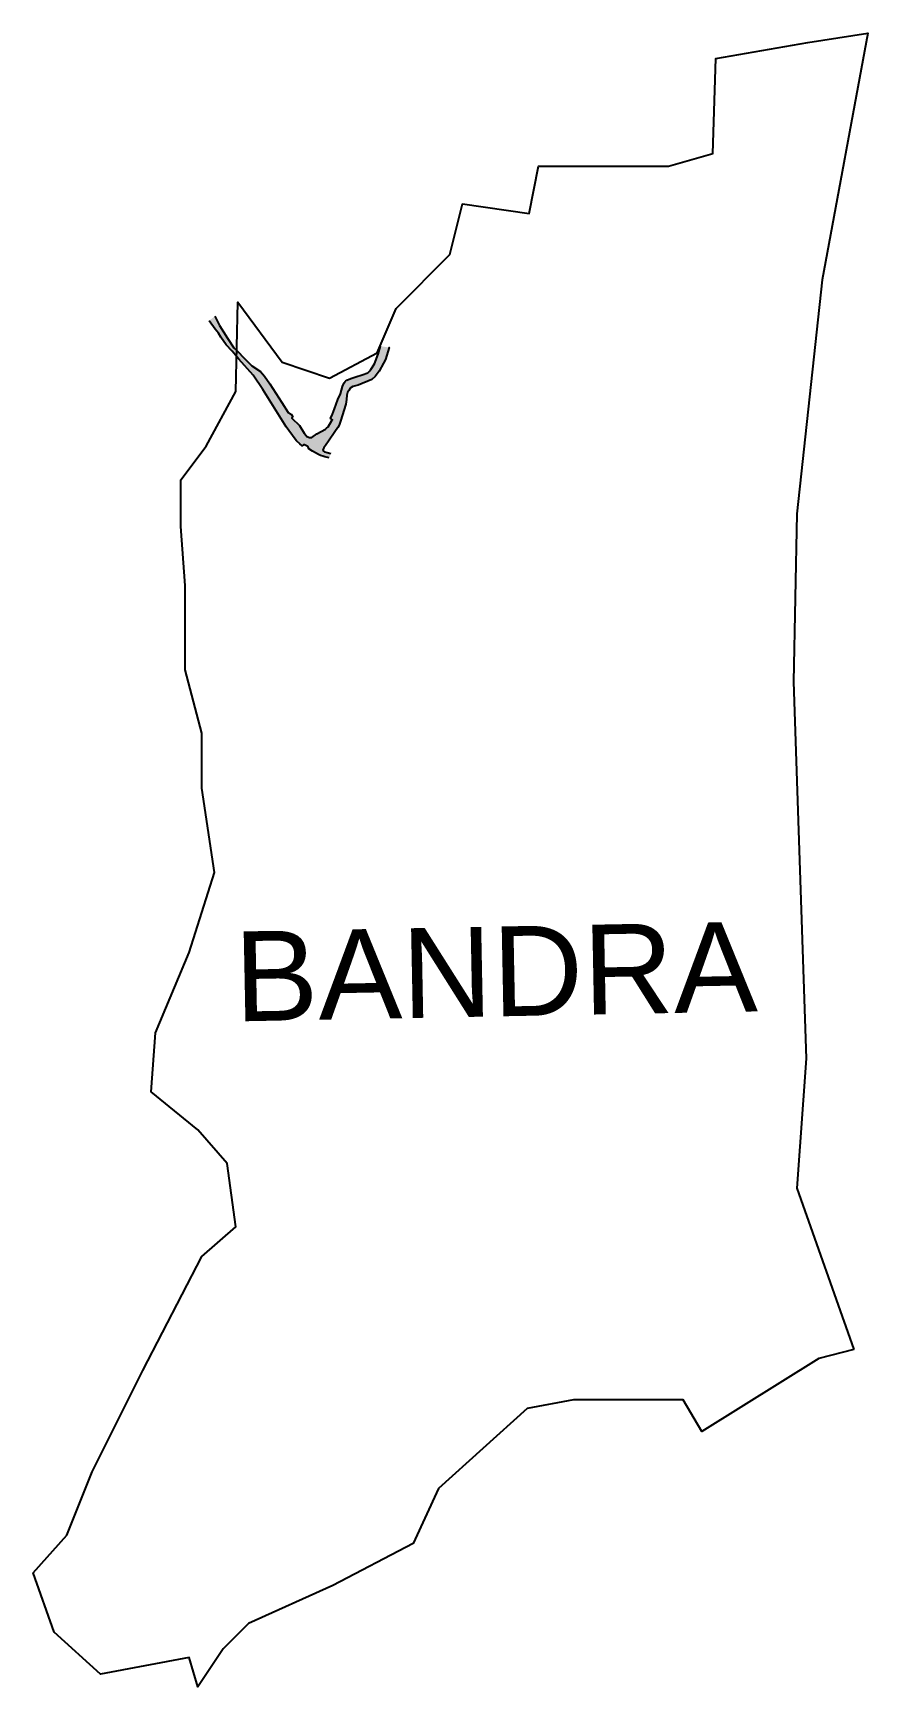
# Model space of a CAD drawing. Header units: metres. Extents: x 270268 to 273055, y 2106718 to 2112242.
import ezdxf

# ---------------------------------------------------------------- set-up
doc = ezdxf.new("R2010")
doc.units = ezdxf.units.M
for name, color, linetype in [('CREEK', 132, 'Continuous'), ('village', 3, 'Continuous'), ('VILLAGE NAME', 250, 'Continuous')]:
    doc.layers.add(name, color=color, linetype=linetype)

msp = doc.modelspace()

# ---------------------------------------------------------------- hatches: boundary and pattern name
at = {"layer": 'CREEK'}
h = msp.add_hatch(dxfattribs=at)
h.set_pattern_fill('DASH', color=256)
h.paths.add_polyline_path([(271132.2, 2110955.4), (271135.5, 2110960.4), (271129.1, 2110969), (271119.4, 2110975.3), (271098.3, 2111008.2), (271058.4, 2111070.5), (271040.4, 2111095.8), (271026.7, 2111111.8), (270998.3, 2111130.5), (270974.7, 2111154.3), (270947.7, 2111181.6), (270938.4, 2111190.9), (270917.3, 2111223), (270890.8, 2111265.6), (270875.1, 2111296.4), (270855.4, 2111281.2), (270876.4, 2111253.6), (270886.6, 2111240.3), (270895.1, 2111226.7), (270913.1, 2111201.2), (270932.4, 2111179.3), (270955.2, 2111153.4), (271002.9, 2111099.4), (271034.8, 2111051.4), (271113.4, 2110926.5), (271142.8, 2110886), (271147.1, 2110880.1), (271158.6, 2110870), (271166, 2110863.4), (271170.9, 2110866.5), (271172.6, 2110866.8), (271174.3, 2110866.5), (271185.4, 2110861.7), (271186.4, 2110859.8), (271188.3, 2110853.1), (271200.6, 2110845.9), (271210.4, 2110840.1), (271220.8, 2110834), (271227.2, 2110831.4), (271235.2, 2110828.5), (271242, 2110826.9), (271256.6, 2110823.3), (271262.1, 2110837.7), (271249.3, 2110840.7), (271240.8, 2110843.3), (271236.6, 2110846.5), (271235.9, 2110848.4), (271235.9, 2110849.5), (271236.3, 2110852.2), (271238.8, 2110857.1), (271253.8, 2110878.6), (271275.9, 2110910.3), (271285.9, 2110925.1), (271289.6, 2110932.4), (271294.7, 2110946.1), (271312.7, 2111003.1), (271314.6, 2111018), (271315.7, 2111032.7), (271318.2, 2111042.2), (271321.8, 2111048.4), (271327.1, 2111056.2), (271335.8, 2111061.4), (271352.8, 2111065.6), (271398.7, 2111085.4), (271410.6, 2111095.1), (271423.7, 2111112.9), (271438.4, 2111139.3), (271444.7, 2111152.4), (271457.3, 2111191.8), (271428, 2111196.3), (271420.5, 2111169.4), (271407.8, 2111137.9), (271395.3, 2111118), (271390.1, 2111111.6), (271385.6, 2111107.8), (271382.5, 2111106.6), (271369.7, 2111101.6), (271342, 2111093.4), (271329, 2111088), (271315.9, 2111082.6), (271312.1, 2111080.3), (271310, 2111078.2), (271306.8, 2111073.8), (271304, 2111069), (271300.8, 2111061.9), (271294, 2111037.1), (271285.8, 2111017.8), (271274.4, 2110986.9), (271268.1, 2110969.8), (271260.7, 2110954.7), (271267.8, 2110950.7), (271265.9, 2110947.6), (271253.3, 2110927.2), (271247.3, 2110922.1), (271243.9, 2110919.3), (271215.7, 2110903.6), (271198.2, 2110891.6), (271197.1, 2110891.5), (271194.3, 2110891.5), (271190.9, 2110891.5), (271187.5, 2110892.3), (271184.8, 2110893.1), (271182.5, 2110894.8), (271180, 2110897.6), (271173.6, 2110906.2), (271157.7, 2110931.1)])

# ---------------------------------------------------------------- linework, layer by layer
at = {"layer": 'CREEK', "flags": 128}
for points in [[(271256.6, 2110823.3), (271242, 2110826.9), (271235.2, 2110828.5), (271227.2, 2110831.4), (271220.8, 2110834), (271210.4, 2110840.1), (271200.6, 2110845.9), (271188.3, 2110853.1), (271186.4, 2110859.8), (271185.4, 2110861.7), (271185.4, 2110861.7), (271174.3, 2110866.5), (271172.6, 2110866.8), (271170.9, 2110866.5), (271166, 2110863.4), (271166, 2110863.4), (271158.6, 2110870), (271147.1, 2110880.1), (271142.8, 2110886), (271113.4, 2110926.5), (271034.8, 2111051.4), (271002.9, 2111099.4), (270955.2, 2111153.4), (270932.4, 2111179.3), (270913.1, 2111201.2), (270895.1, 2111226.7), (270886.6, 2111240.3), (270876.4, 2111253.6), (270855.4, 2111281.2)], [(270875.1, 2111296.4), (270890.8, 2111265.6), (270917.3, 2111223), (270938.4, 2111190.9), (270947.7, 2111181.6), (270974.7, 2111154.3), (270998.3, 2111130.5), (271026.7, 2111111.8), (271040.4, 2111095.8), (271058.4, 2111070.5), (271098.3, 2111008.2), (271119.4, 2110975.3), (271129.1, 2110969), (271135.5, 2110960.4), (271132.2, 2110955.4), (271157.7, 2110931.1), (271173.6, 2110906.2), (271180, 2110897.6), (271182.5, 2110894.8), (271184.8, 2110893.1), (271187.5, 2110892.3), (271190.9, 2110891.5), (271194.3, 2110891.5), (271197.1, 2110891.5), (271198.2, 2110891.6), (271198.2, 2110891.6), (271198.2, 2110891.6), (271215.7, 2110903.6), (271243.9, 2110919.3), (271247.3, 2110922.1), (271253.3, 2110927.2), (271265.9, 2110947.6), (271267.8, 2110950.7), (271260.7, 2110954.7), (271268.1, 2110969.8), (271274.4, 2110986.9), (271285.8, 2111017.8), (271294, 2111037.1), (271300.8, 2111061.9), (271304, 2111069), (271306.8, 2111073.8), (271310, 2111078.2), (271312.1, 2111080.3), (271315.9, 2111082.6), (271329, 2111088), (271342, 2111093.4), (271369.7, 2111101.6), (271382.5, 2111106.6), (271385.6, 2111107.8), (271390.1, 2111111.6), (271395.3, 2111118), (271407.8, 2111137.9), (271420.5, 2111169.4), (271428, 2111196.3)], [(271457.3, 2111191.8), (271457.3, 2111191.8), (271444.7, 2111152.4), (271438.4, 2111139.3), (271423.7, 2111112.9), (271410.6, 2111095.1), (271398.7, 2111085.4), (271352.8, 2111065.6), (271335.8, 2111061.4), (271327.1, 2111056.2), (271321.8, 2111048.4), (271318.2, 2111042.2), (271315.7, 2111032.7), (271314.6, 2111018), (271312.7, 2111003.1), (271294.7, 2110946.1), (271289.6, 2110932.4), (271285.9, 2110925.1), (271275.9, 2110910.3), (271253.8, 2110878.6), (271238.8, 2110857.1), (271238.8, 2110857.1), (271236.3, 2110852.2), (271235.9, 2110849.5), (271235.9, 2110848.4), (271236.6, 2110846.5), (271240.8, 2110843.3), (271249.3, 2110840.7), (271262.1, 2110837.7)]]:
    msp.add_lwpolyline(points, dxfattribs=at)
at = {"layer": 'village', "color": 3, "true_color": 0x00ff00}
msp.add_polyline3d([(273008, 2107844.8, 0), (272891.7, 2107814.5, 0), (272500.5, 2107571.3, 0), (272438.8, 2107676.3, 0), (272072.3, 2107676.3, 0), (271917.3, 2107648.1, 0), (271621.2, 2107380.3, 0), (271536.7, 2107197, 0), (271268.8, 2107056.1, 0), (270986.9, 2106929.2, 0), (270902.3, 2106844.6, 0), (270817.7, 2106717.8, 0), (270789.5, 2106816.4, 0), (270493.5, 2106760, 0), (270338.4, 2106901, 0), (270268, 2107098.4, 0), (270380.7, 2107225.2, 0), (270465.3, 2107436.7, 0), (270634.5, 2107775, 0), (270831.8, 2108155.6, 0), (270944.6, 2108254.3, 0), (270916.4, 2108465.7, 0), (270817.7, 2108578.5, 0), (270662.7, 2108705.4, 0), (270676.8, 2108902.7, 0), (270789.5, 2109170.6, 0), (270874.1, 2109438.4, 0), (270831.8, 2109720.4, 0), (270831.8, 2109903.6, 0), (270775.4, 2110115.1, 0), (270775.4, 2110397, 0), (270761.3, 2110594.3, 0), (270761.3, 2110749.4, 0), (270845.9, 2110862.2, 0), (270944.6, 2111045.4, 0), (270951.4, 2111343.6, 0), (271099.4, 2111142.7, 0), (271258, 2111089.9, 0), (271416.6, 2111174.4, 0), (271480, 2111322.5, 0), (271659.7, 2111502.2, 0), (271702, 2111671.4, 0), (271924.1, 2111639.6, 0), (271955.8, 2111798.2, 0), (272389.2, 2111798.2, 0), (272537.3, 2111840.5, 0), (272547.8, 2112157.7, 0), (272854.4, 2112210.6, 0), (273055.3, 2112242.3, 0), (272902.3, 2111418.3, 0), (272817.7, 2110635.9, 0), (272807.1, 2110075.6, 0), (272849.4, 2108817.5, 0), (272817.7, 2108384, 0)], close=True, dxfattribs=at)
msp.add_polyline3d([(273008, 2107844.8, 0), (272891.7, 2107814.5, 0), (272500.5, 2107571.3, 0), (272438.8, 2107676.3, 0), (272072.3, 2107676.3, 0), (271917.3, 2107648.1, 0), (271621.2, 2107380.3, 0), (271536.7, 2107197, 0), (271268.8, 2107056.1, 0), (270986.9, 2106929.2, 0), (270902.3, 2106844.6, 0), (270817.7, 2106717.8, 0), (270789.5, 2106816.4, 0), (270493.5, 2106760, 0), (270338.4, 2106901, 0), (270268, 2107098.4, 0), (270380.7, 2107225.2, 0), (270465.3, 2107436.7, 0), (270634.5, 2107775, 0), (270831.8, 2108155.6, 0), (270944.6, 2108254.3, 0), (270916.4, 2108465.7, 0), (270817.7, 2108578.5, 0), (270662.7, 2108705.4, 0), (270676.8, 2108902.7, 0), (270789.5, 2109170.6, 0), (270874.1, 2109438.4, 0), (270831.8, 2109720.4, 0), (270831.8, 2109903.6, 0), (270775.4, 2110115.1, 0), (270775.4, 2110397, 0), (270761.3, 2110594.3, 0), (270761.3, 2110749.4, 0), (270845.9, 2110862.2, 0), (270944.6, 2111045.4, 0), (270951.4, 2111343.6, 0), (271099.4, 2111142.7, 0), (271258, 2111089.9, 0), (271416.6, 2111174.4, 0), (271480, 2111322.5, 0), (271659.7, 2111502.2, 0), (271702, 2111671.4, 0), (271924.1, 2111639.6, 0), (271955.8, 2111798.2, 0), (272389.2, 2111798.2, 0), (272537.3, 2111840.5, 0), (272547.8, 2112157.7, 0), (272854.4, 2112210.6, 0), (273055.3, 2112242.3, 0), (272902.3, 2111418.3, 0), (272817.7, 2110635.9, 0), (272807.1, 2110075.6, 0), (272849.4, 2108817.5, 0), (272817.7, 2108384, 0)], close=True, dxfattribs=at)

# ---------------------------------------------------------------- texts
at = {"layer": 'VILLAGE NAME', "insert": (270936.8, 2109240.7), "char_height": 300, "attachment_point": 1, "rotation": 1.1028}
msp.add_mtext_dynamic_manual_height_columns('{\\fArial|b0|i0|c0|p34;BANDRA}', width=2578.433, gutter_width=1928.7, heights=[0], dxfattribs=at)
msp.add_mtext_dynamic_manual_height_columns('{\\fArial|b0|i0|c0|p34;BANDRA}', width=2578.433, gutter_width=1928.7, heights=[0], dxfattribs=at)

doc.saveas('drawing.dxf')
